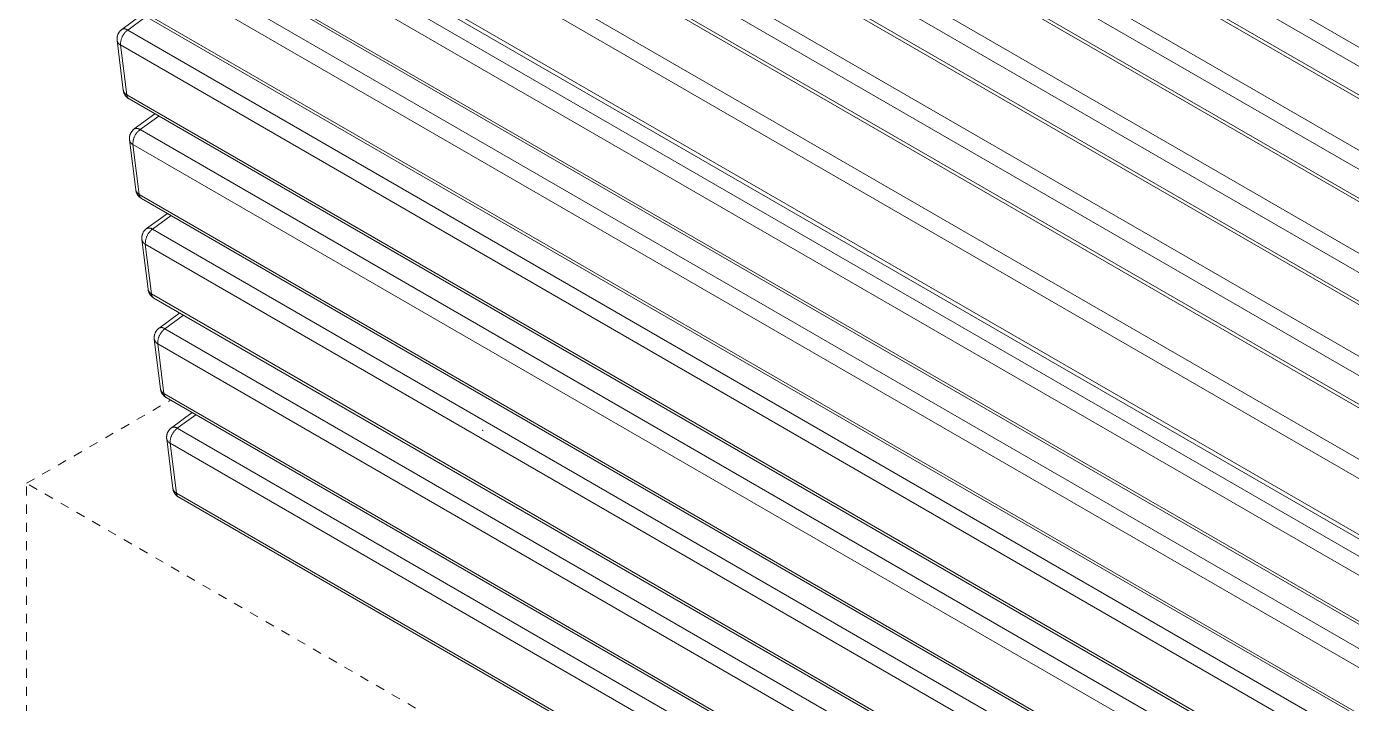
# Model space of a CAD drawing. Header units: inches. Extents: x -16 to 183, y -17 to 123.
# Drawn here: x -5.97 to 8.58, y 8.05 to 15.48 of the extents above; entities that cross this region are included whole.
import ezdxf

# ---------------------------------------------------------------- set-up
doc = ezdxf.new("R2010")
doc.units = ezdxf.units.IN
doc.header["$PDSIZE"] = -1
doc.linetypes.add('HIDDEN', pattern=[1.905, 1.27, -0.635])
doc.layers.add('ZANO_R', color=7, linetype='Continuous', lineweight=0)
doc.layers.add('ZANO_R_przerywana', color=250, linetype='HIDDEN', lineweight=0)

msp = doc.modelspace()

# ---------------------------------------------------------------- linework, layer by layer
at = {"layer": 'ZANO_R'}
for p, q in [((-1.10478, 20.89117), (31.62554, 1.99432)), ((31.53033, 1.83833), (-1.19998, 20.73519)), ((31.11401, 1.72395), (-1.6163, 20.62081)), ((-1.55446, 20.62447), (31.17418, 1.72858)), ((-2.12783, 20.35044), (30.60248, 1.45359)), ((30.09096, 1.18322), (-2.63935, 20.08008)), ((-2.57751, 20.08374), (30.15113, 1.18785)), ((30.50728, 1.2976), (-2.22303, 20.19446)), ((-3.15088, 19.80971), (29.57943, 0.91286)), ((29.48423, 0.75687), (-3.24609, 19.65373)), ((29.06791, 0.64249), (-3.66241, 19.53935)), ((-3.60056, 19.543), (29.12808, 0.64712)), ((-4.17393, 19.26898), (28.55638, 0.37213)), ((28.46118, 0.21614), (-4.26914, 19.113)), ((28.04485, 0.10176), (-4.68546, 18.99862)), ((-4.62361, 19.00227), (28.10503, 0.10638)), ((-5.19698, 18.72825), (27.53333, -0.1686)), ((27.43812, -0.32459), (-5.29219, 18.57227)), ((-5.31381, 17.96913), (27.4165, -0.92773)), ((27.44214, -0.99081), (-5.2865, 17.90508)), ((27.52221, -1.4341), (-5.2081, 17.46275)), ((-5.14002, 16.91612), (27.5903, -1.98073)), ((-3.95738, 16.94991), (11.06272, 8.27805)), ((27.61626, -2.02635), (-5.11378, 16.87035)), ((-4.99348, 16.53346), (27.73684, -2.36339)), ((27.65838, -2.52736), (-5.07193, 16.3695)), ((-5.00385, 15.82287), (27.72646, -3.07399)), ((27.75243, -3.1196), (-4.97762, 15.7771)), ((-4.9212, 15.44716), (-4.69414, 15.61343)), ((-4.65311, 15.58974), (-4.85731, 15.44021)), ((-4.94788, 15.42111), (-4.9451, 15.42461)), ((-4.9451, 15.42461), (-4.94221, 15.42802)), ((-4.94221, 15.42802), (-4.9392, 15.43132)), ((-4.9392, 15.43132), (-4.93607, 15.43452)), ((-4.93607, 15.43452), (-4.93284, 15.43761)), ((-4.93284, 15.43761), (-4.9295, 15.44058)), ((-4.9295, 15.44058), (-4.92607, 15.44344)), ((-4.92607, 15.44344), (-4.92253, 15.44618)), ((-4.92071, 15.4471), (-4.92252, 15.44616)), ((-4.91886, 15.44797), (-4.92071, 15.4471)), ((-4.91699, 15.44877), (-4.91886, 15.44797)), ((-4.91509, 15.44951), (-4.91699, 15.44877)), ((-4.91316, 15.45019), (-4.91509, 15.44951)), ((-4.91122, 15.4508), (-4.91316, 15.45019)), ((-4.90925, 15.45134), (-4.91122, 15.4508)), ((-4.90727, 15.45181), (-4.90925, 15.45134)), ((-4.90527, 15.45222), (-4.90727, 15.45181)), ((-4.90326, 15.45256), (-4.90527, 15.45222)), ((-4.90124, 15.45282), (-4.90326, 15.45256)), ((-4.89921, 15.45302), (-4.90124, 15.45282)), ((-4.89717, 15.45315), (-4.89921, 15.45302)), ((-4.89513, 15.45321), (-4.89717, 15.45315)), ((-4.89309, 15.4532), (-4.89513, 15.45321)), ((-4.89105, 15.45312), (-4.89309, 15.4532)), ((-4.88902, 15.45297), (-4.89105, 15.45312)), ((-4.88699, 15.45275), (-4.88902, 15.45297)), ((-4.88497, 15.45246), (-4.88699, 15.45275)), ((-4.88297, 15.4521), (-4.88497, 15.45246)), ((-4.88097, 15.45167), (-4.88297, 15.4521)), ((-4.87899, 15.45118), (-4.88097, 15.45167)), ((-4.87703, 15.45061), (-4.87899, 15.45118)), ((-4.87277, 15.42718), (-4.87762, 15.4225)), ((-4.87509, 15.44998), (-4.87703, 15.45061)), ((-4.87318, 15.44929), (-4.87509, 15.44998)), ((-4.87129, 15.44853), (-4.87318, 15.44929)), ((-4.86777, 15.4317), (-4.87277, 15.42718)), ((-4.86942, 15.4477), (-4.87129, 15.44853)), ((-4.86759, 15.44681), (-4.86942, 15.4477)), ((-4.86261, 15.43604), (-4.86777, 15.4317)), ((-4.86578, 15.44586), (-4.86759, 15.44681)), ((-4.86401, 15.44485), (-4.86578, 15.44586)), ((-4.86228, 15.44377), (-4.86401, 15.44485)), ((-4.85731, 15.44021), (-4.86261, 15.43604)), ((-4.86058, 15.44264), (-4.86228, 15.44377)), ((-4.85892, 15.44145), (-4.86058, 15.44264)), ((-4.85731, 15.44021), (-4.85892, 15.44145)), ((-4.85731, 15.44021), (27.873, -3.45665)), ((-4.97444, 15.34204), (-4.97439, 15.34651)), ((-4.97435, 15.33757), (-4.97444, 15.34204)), ((-4.97439, 15.34651), (-4.97417, 15.35097)), ((-4.9741, 15.3331), (-4.97435, 15.33757)), ((-4.97417, 15.35097), (-4.97381, 15.35543)), ((-4.97369, 15.32865), (-4.9741, 15.3331)), ((-4.97381, 15.35543), (-4.97329, 15.35987)), ((-4.97367, 15.32865), (-4.97329, 15.32628)), ((-4.90537, 14.77999), (-4.97344, 15.3265)), ((-4.97329, 15.35987), (-4.97261, 15.36428)), ((-4.97329, 15.32628), (-4.97283, 15.32392)), ((-4.97283, 15.32392), (-4.97228, 15.32158)), ((-4.97261, 15.36428), (-4.97179, 15.36868)), ((-4.97228, 15.32158), (-4.97166, 15.31926)), ((-4.97179, 15.36868), (-4.97081, 15.37304)), ((-4.97166, 15.31926), (-4.97096, 15.31696)), ((-4.97096, 15.31696), (-4.97017, 15.31469)), ((-4.97081, 15.37304), (-4.96968, 15.37737)), ((-4.97017, 15.31469), (-4.96931, 15.31245)), ((-4.96968, 15.37737), (-4.96841, 15.38165)), ((-4.96931, 15.31245), (-4.96838, 15.31024)), ((-4.96841, 15.38165), (-4.96698, 15.38589)), ((-4.96838, 15.31024), (-4.96736, 15.30806)), ((-4.96736, 15.30806), (-4.96627, 15.30591)), ((-4.96698, 15.38589), (-4.96541, 15.39007)), ((-4.96627, 15.30591), (-4.96511, 15.30381)), ((-4.96541, 15.39007), (-4.9637, 15.3942)), ((-4.96511, 15.30381), (-4.96388, 15.30175)), ((-4.96388, 15.30175), (-4.96257, 15.29973)), ((-4.9637, 15.3942), (-4.96185, 15.39827)), ((-4.96257, 15.29973), (-4.9612, 15.29776)), ((-4.96185, 15.39827), (-4.95985, 15.40227)), ((-4.9612, 15.29776), (-4.95975, 15.29584)), ((-4.95985, 15.40227), (-4.95772, 15.4062)), ((-4.95975, 15.29584), (-4.95825, 15.29397)), ((-4.95825, 15.29397), (-4.95668, 15.29215)), ((-4.95772, 15.4062), (-4.95545, 15.41005)), ((-4.95668, 15.29215), (-4.95504, 15.29039)), ((-4.95545, 15.41005), (-4.95306, 15.41382)), ((-4.95504, 15.29039), (-4.95335, 15.28868)), ((-4.95335, 15.28868), (-4.9516, 15.28704)), ((-4.95306, 15.41382), (-4.95053, 15.41751)), ((-4.9516, 15.28704), (-4.94979, 15.28545)), ((-4.95053, 15.41751), (-4.94788, 15.42111)), ((-4.94979, 15.28545), (-4.94793, 15.28393)), ((-4.94793, 15.28393), (-4.94602, 15.28248)), ((-4.94602, 15.28248), (-4.94406, 15.28109)), ((-4.94406, 15.28109), (-4.94205, 15.27977)), ((-4.94205, 15.27977), (-4.93999, 15.27852)), ((-4.93999, 15.27852), (-4.9379, 15.27734)), ((-4.9379, 15.27734), (-4.93576, 15.27624)), ((-4.9357, 15.28972), (-4.93585, 15.28298)), ((-4.93585, 15.28298), (-4.93576, 15.27624)), ((-4.93532, 15.29646), (-4.9357, 15.28972)), ((-4.93472, 15.30317), (-4.93532, 15.29646)), ((-4.93389, 15.30986), (-4.93472, 15.30317)), ((-4.93283, 15.31652), (-4.93389, 15.30986)), ((-4.93155, 15.32314), (-4.93283, 15.31652)), ((-4.93004, 15.32971), (-4.93155, 15.32314)), ((-4.92831, 15.33623), (-4.93004, 15.32971)), ((-4.92636, 15.34268), (-4.92831, 15.33623)), ((-4.92419, 15.34907), (-4.92636, 15.34268)), ((-4.9218, 15.35538), (-4.92419, 15.34907)), ((-4.91921, 15.3616), (-4.9218, 15.35538)), ((-4.9164, 15.36773), (-4.91921, 15.3616)), ((-4.91339, 15.37376), (-4.9164, 15.36773)), ((-4.91017, 15.37969), (-4.91339, 15.37376)), ((-4.90676, 15.3855), (-4.91017, 15.37969)), ((-4.90315, 15.3912), (-4.90676, 15.3855)), ((-4.89934, 15.39676), (-4.90315, 15.3912)), ((-4.89535, 15.4022), (-4.89934, 15.39676)), ((-4.89118, 15.4075), (-4.89535, 15.4022)), ((-4.88683, 15.41265), (-4.89118, 15.4075)), ((-4.88231, 15.41765), (-4.88683, 15.41265)), ((-4.87762, 15.4225), (-4.88231, 15.41765)), ((-4.93576, 15.27624), (-4.86768, 14.72961)), ((27.79455, -3.62061), (-4.93576, 15.27624)), ((-4.90537, 14.77999), (-4.9049, 14.77762)), ((-4.90474, 14.77556), (-4.90535, 14.77987)), ((-4.9049, 14.77762), (-4.90435, 14.77526)), ((-4.90398, 14.77127), (-4.90474, 14.77556)), ((-4.90435, 14.77526), (-4.90372, 14.77293)), ((-4.90307, 14.767), (-4.90398, 14.77127)), ((-4.90372, 14.77293), (-4.90301, 14.77062)), ((-4.90203, 14.76277), (-4.90307, 14.767)), ((-4.90301, 14.77062), (-4.90222, 14.76834)), ((-4.90222, 14.76834), (-4.90136, 14.76608)), ((-4.90084, 14.75858), (-4.90203, 14.76277)), ((-4.90136, 14.76608), (-4.90041, 14.76386)), ((-4.89951, 14.75443), (-4.90084, 14.75858)), ((-4.90041, 14.76386), (-4.89939, 14.76167)), ((-4.89804, 14.75033), (-4.89951, 14.75443)), ((-4.89939, 14.76167), (-4.8983, 14.75952)), ((-4.8983, 14.75952), (-4.89713, 14.7574)), ((-4.89643, 14.74628), (-4.89804, 14.75033)), ((-4.89713, 14.7574), (-4.89589, 14.75533)), ((-4.89469, 14.74229), (-4.89643, 14.74628)), ((-4.89589, 14.75533), (-4.89458, 14.7533)), ((-4.89282, 14.73836), (-4.89469, 14.74229)), ((-4.89458, 14.7533), (-4.8932, 14.75131)), ((-4.8932, 14.75131), (-4.89175, 14.74938)), ((-4.89081, 14.73449), (-4.89282, 14.73836)), ((-4.89175, 14.74938), (-4.89024, 14.7475)), ((-4.88867, 14.73069), (-4.89081, 14.73449)), ((-4.89024, 14.7475), (-4.88866, 14.74567)), ((-4.88641, 14.72697), (-4.88867, 14.73069)), ((-4.88866, 14.74567), (-4.88702, 14.74389)), ((-4.88702, 14.74389), (-4.88532, 14.74217)), ((-4.88402, 14.72332), (-4.88641, 14.72697)), ((-4.88532, 14.74217), (-4.88357, 14.74052)), ((-4.88152, 14.71976), (-4.88402, 14.72332)), ((-4.88357, 14.74052), (-4.88175, 14.73892)), ((-4.88175, 14.73892), (-4.87989, 14.73739)), ((-4.87889, 14.71629), (-4.88152, 14.71976)), ((-4.87989, 14.73739), (-4.87797, 14.73592)), ((-4.87615, 14.7129), (-4.87889, 14.71629)), ((-4.87797, 14.73592), (-4.876, 14.73452)), ((-4.87329, 14.70961), (-4.87615, 14.7129)), ((-4.876, 14.73452), (-4.87398, 14.73318)), ((-4.87398, 14.73318), (-4.87192, 14.73192)), ((-4.87033, 14.70642), (-4.87329, 14.70961)), ((-4.87192, 14.73192), (-4.86982, 14.73073)), ((-4.86726, 14.70332), (-4.87033, 14.70642)), ((-4.86982, 14.73073), (-4.86768, 14.72961)), ((-4.86768, 14.72961), (-4.86754, 14.72759)), ((-4.86768, 14.72961), (27.86263, -4.16724)), ((-4.86754, 14.72759), (-4.86733, 14.72558)), ((-4.86733, 14.72558), (-4.86705, 14.72357)), ((-4.86408, 14.70034), (-4.86726, 14.70332)), ((-4.86705, 14.72357), (-4.8667, 14.72157)), ((-4.8667, 14.72157), (-4.86628, 14.71959)), ((-4.86628, 14.71959), (-4.86579, 14.71762)), ((-4.86579, 14.71762), (-4.86523, 14.71567)), ((-4.86523, 14.71567), (-4.86461, 14.71374)), ((-4.86461, 14.71374), (-4.86392, 14.71184)), ((-4.86081, 14.69746), (-4.86408, 14.70034)), ((-4.86392, 14.71184), (-4.86317, 14.70996)), ((-4.86317, 14.70996), (-4.86235, 14.7081)), ((-4.86235, 14.7081), (-4.86146, 14.70628)), ((-4.86146, 14.70628), (-4.86052, 14.70448)), ((-4.85745, 14.6947), (-4.86081, 14.69746)), ((-4.86052, 14.70448), (-4.85951, 14.70273)), ((-4.85951, 14.70273), (-4.85844, 14.701)), ((-4.85844, 14.701), (-4.85731, 14.69932)), ((-4.85731, 14.69932), (-4.85613, 14.69767)), ((-4.85613, 14.69767), (-4.85489, 14.69607)), ((-4.85489, 14.69607), (-4.85359, 14.69451)), ((-4.85399, 14.69204), (-4.85745, 14.6947)), ((-4.85044, 14.68951), (-4.85399, 14.69204)), ((-4.85359, 14.69451), (-4.85224, 14.693)), ((-4.85224, 14.693), (-4.85084, 14.69154)), ((-4.85084, 14.69154), (-4.84939, 14.69012)), ((-4.84681, 14.6871), (-4.85044, 14.68951)), ((-4.84939, 14.69012), (-4.84789, 14.68876)), ((-4.84789, 14.68876), (-4.84634, 14.68744)), ((-4.84311, 14.68481), (-4.84681, 14.6871)), ((-4.84634, 14.68744), (-4.84475, 14.68619)), ((-4.84475, 14.68619), (-4.84312, 14.68499)), ((-4.84312, 14.68499), (-4.84145, 14.68384)), ((27.8886, -4.21286), (-4.84145, 14.68384)), ((-4.78503, 14.35391), (-4.55797, 14.52018)), ((-4.51694, 14.49649), (-4.72114, 14.34695)), ((-4.838, 14.25772), (-4.83764, 14.26217)), ((-4.83764, 14.26217), (-4.83712, 14.26661)), ((-4.83712, 14.26661), (-4.83644, 14.27103)), ((-4.83644, 14.27103), (-4.83562, 14.27542)), ((-4.83562, 14.27542), (-4.83464, 14.27978)), ((-4.83464, 14.27978), (-4.83351, 14.28411)), ((-4.83351, 14.28411), (-4.83224, 14.28839)), ((-4.83224, 14.28839), (-4.83081, 14.29263)), ((-4.83081, 14.29263), (-4.82924, 14.29682)), ((-4.82924, 14.29682), (-4.82753, 14.30095)), ((-4.82753, 14.30095), (-4.82568, 14.30501)), ((-4.82568, 14.30501), (-4.82368, 14.30901)), ((-4.82368, 14.30901), (-4.82155, 14.31294)), ((-4.82155, 14.31294), (-4.81929, 14.3168)), ((-4.81929, 14.3168), (-4.81689, 14.32057)), ((-4.81689, 14.32057), (-4.81436, 14.32426)), ((-4.81436, 14.32426), (-4.81171, 14.32785)), ((-4.81171, 14.32785), (-4.80893, 14.33136)), ((-4.80893, 14.33136), (-4.80604, 14.33476)), ((-4.80604, 14.33476), (-4.80303, 14.33807)), ((-4.80303, 14.33807), (-4.7999, 14.34127)), ((-4.7999, 14.34127), (-4.79667, 14.34435)), ((-4.79667, 14.34435), (-4.79333, 14.34733)), ((-4.79333, 14.34733), (-4.7899, 14.35019)), ((-4.7899, 14.35019), (-4.78636, 14.35292)), ((-4.78564, 14.26212), (-4.78802, 14.25581)), ((-4.78454, 14.35384), (-4.78635, 14.35291)), ((-4.78304, 14.26834), (-4.78564, 14.26212)), ((-4.78269, 14.35471), (-4.78454, 14.35384)), ((-4.78023, 14.27448), (-4.78304, 14.26834)), ((-4.78082, 14.35552), (-4.78269, 14.35471)), ((-4.77892, 14.35626), (-4.78082, 14.35552)), ((-4.77722, 14.28051), (-4.78023, 14.27448)), ((-4.77699, 14.35693), (-4.77892, 14.35626)), ((-4.774, 14.28643), (-4.77722, 14.28051)), ((-4.77505, 14.35754), (-4.77699, 14.35693)), ((-4.77308, 14.35808), (-4.77505, 14.35754)), ((-4.77059, 14.29225), (-4.774, 14.28643)), ((-4.7711, 14.35856), (-4.77308, 14.35808)), ((-4.7691, 14.35896), (-4.7711, 14.35856)), ((-4.76698, 14.29794), (-4.77059, 14.29225)), ((-4.76709, 14.3593), (-4.7691, 14.35896)), ((-4.76507, 14.35957), (-4.76709, 14.3593)), ((-4.76317, 14.30351), (-4.76698, 14.29794)), ((-4.76304, 14.35977), (-4.76507, 14.35957)), ((-4.75919, 14.30895), (-4.76317, 14.30351)), ((-4.761, 14.3599), (-4.76304, 14.35977)), ((-4.75896, 14.35995), (-4.761, 14.3599)), ((-4.75501, 14.31424), (-4.75919, 14.30895)), ((-4.75692, 14.35994), (-4.75896, 14.35995)), ((-4.75489, 14.35986), (-4.75692, 14.35994)), ((-4.75066, 14.3194), (-4.75501, 14.31424)), ((-4.75285, 14.35971), (-4.75489, 14.35986)), ((-4.75082, 14.35949), (-4.75285, 14.35971)), ((-4.74881, 14.3592), (-4.75082, 14.35949)), ((-4.74614, 14.3244), (-4.75066, 14.3194)), ((-4.7468, 14.35884), (-4.74881, 14.3592)), ((-4.7448, 14.35842), (-4.7468, 14.35884)), ((-4.74145, 14.32924), (-4.74614, 14.3244)), ((-4.74283, 14.35792), (-4.7448, 14.35842)), ((-4.74087, 14.35736), (-4.74283, 14.35792)), ((-4.7366, 14.33393), (-4.74145, 14.32924)), ((-4.73893, 14.35673), (-4.74087, 14.35736)), ((-4.73701, 14.35603), (-4.73893, 14.35673)), ((-4.73512, 14.35527), (-4.73701, 14.35603)), ((-4.7316, 14.33844), (-4.7366, 14.33393)), ((-4.73325, 14.35445), (-4.73512, 14.35527)), ((-4.73142, 14.35356), (-4.73325, 14.35445)), ((-4.72644, 14.34279), (-4.7316, 14.33844)), ((-4.72961, 14.3526), (-4.73142, 14.35356)), ((-4.72784, 14.35159), (-4.72961, 14.3526)), ((-4.72611, 14.35052), (-4.72784, 14.35159)), ((-4.72114, 14.34695), (-4.72644, 14.34279)), ((-4.72441, 14.34939), (-4.72611, 14.35052)), ((-4.72275, 14.3482), (-4.72441, 14.34939)), ((-4.72114, 14.34695), (-4.72275, 14.3482)), ((-4.72114, 14.34695), (28.00917, -4.5499)), ((-4.83828, 14.24878), (-4.83822, 14.25325)), ((-4.83818, 14.24431), (-4.83828, 14.24878)), ((-4.83822, 14.25325), (-4.838, 14.25772)), ((-4.83793, 14.23985), (-4.83818, 14.24431)), ((-4.83752, 14.2354), (-4.83793, 14.23985)), ((-4.8375, 14.2354), (-4.83712, 14.23303)), ((-4.7692, 13.68673), (-4.83727, 14.23324)), ((-4.83712, 14.23303), (-4.83666, 14.23067)), ((-4.83666, 14.23067), (-4.83612, 14.22833)), ((-4.83612, 14.22833), (-4.83549, 14.22601)), ((-4.83549, 14.22601), (-4.83479, 14.22371)), ((-4.83479, 14.22371), (-4.83401, 14.22144)), ((-4.83401, 14.22144), (-4.83315, 14.21919)), ((-4.83315, 14.21919), (-4.83221, 14.21698)), ((-4.83221, 14.21698), (-4.83119, 14.2148)), ((-4.83119, 14.2148), (-4.8301, 14.21266)), ((-4.8301, 14.21266), (-4.82894, 14.21056)), ((-4.82894, 14.21056), (-4.82771, 14.2085)), ((-4.82771, 14.2085), (-4.8264, 14.20648)), ((-4.8264, 14.20648), (-4.82503, 14.20451)), ((-4.82503, 14.20451), (-4.82359, 14.20258)), ((-4.82359, 14.20258), (-4.82208, 14.20071)), ((-4.82208, 14.20071), (-4.82051, 14.19889)), ((-4.82051, 14.19889), (-4.81887, 14.19713)), ((-4.81887, 14.19713), (-4.81718, 14.19543)), ((-4.81718, 14.19543), (-4.81543, 14.19378)), ((-4.81543, 14.19378), (-4.81362, 14.1922)), ((-4.81362, 14.1922), (-4.81176, 14.19068)), ((-4.81176, 14.19068), (-4.80985, 14.18922)), ((-4.80985, 14.18922), (-4.80789, 14.18783)), ((-4.80789, 14.18783), (-4.80588, 14.18652)), ((-4.80588, 14.18652), (-4.80382, 14.18527)), ((-4.80382, 14.18527), (-4.80173, 14.18409)), ((-4.80173, 14.18409), (-4.79959, 14.18299)), ((-4.79953, 14.19647), (-4.79968, 14.18973)), ((-4.79968, 14.18973), (-4.79959, 14.18299)), ((-4.79959, 14.18299), (-4.73151, 13.63636)), ((27.93072, -4.71387), (-4.79959, 14.18299)), ((-4.79915, 14.2032), (-4.79953, 14.19647)), ((-4.79855, 14.20992), (-4.79915, 14.2032)), ((-4.79772, 14.21661), (-4.79855, 14.20992)), ((-4.79666, 14.22327), (-4.79772, 14.21661)), ((-4.79538, 14.22989), (-4.79666, 14.22327)), ((-4.79387, 14.23646), (-4.79538, 14.22989)), ((-4.79214, 14.24298), (-4.79387, 14.23646)), ((-4.79019, 14.24943), (-4.79214, 14.24298)), ((-4.78802, 14.25581), (-4.79019, 14.24943)), ((-4.7692, 13.68673), (-4.76873, 13.68436)), ((-4.76857, 13.6823), (-4.76919, 13.68661)), ((-4.76873, 13.68436), (-4.76818, 13.68201)), ((-4.76781, 13.67801), (-4.76857, 13.6823)), ((-4.76818, 13.68201), (-4.76755, 13.67968)), ((-4.76691, 13.67375), (-4.76781, 13.67801)), ((-4.76755, 13.67968), (-4.76684, 13.67737)), ((-4.76684, 13.67737), (-4.76606, 13.67508)), ((-4.76586, 13.66952), (-4.76691, 13.67375)), ((-4.76606, 13.67508), (-4.76519, 13.67283)), ((-4.76467, 13.66533), (-4.76586, 13.66952)), ((-4.76519, 13.67283), (-4.76425, 13.6706)), ((-4.76334, 13.66118), (-4.76467, 13.66533)), ((-4.76425, 13.6706), (-4.76323, 13.66841)), ((-4.76187, 13.65708), (-4.76334, 13.66118)), ((-4.76323, 13.66841), (-4.76213, 13.66626)), ((-4.76213, 13.66626), (-4.76096, 13.66415)), ((-4.76026, 13.65303), (-4.76187, 13.65708)), ((-4.76096, 13.66415), (-4.75972, 13.66207)), ((-4.75852, 13.64903), (-4.76026, 13.65303)), ((-4.75972, 13.66207), (-4.75841, 13.66004)), ((-4.75665, 13.6451), (-4.75852, 13.64903)), ((-4.75841, 13.66004), (-4.75703, 13.65806)), ((-4.75703, 13.65806), (-4.75558, 13.65613)), ((-4.75464, 13.64123), (-4.75665, 13.6451)), ((-4.75558, 13.65613), (-4.75407, 13.65424)), ((-4.7525, 13.63744), (-4.75464, 13.64123)), ((-4.75407, 13.65424), (-4.75249, 13.65241)), ((-4.75024, 13.63371), (-4.7525, 13.63744)), ((-4.75249, 13.65241), (-4.75085, 13.65064)), ((-4.75085, 13.65064), (-4.74916, 13.64892)), ((-4.74785, 13.63007), (-4.75024, 13.63371)), ((-4.74916, 13.64892), (-4.7474, 13.64726)), ((-4.74535, 13.62651), (-4.74785, 13.63007)), ((-4.7474, 13.64726), (-4.74558, 13.64566)), ((-4.74558, 13.64566), (-4.74372, 13.64413)), ((-4.74272, 13.62303), (-4.74535, 13.62651)), ((-4.74372, 13.64413), (-4.7418, 13.64266)), ((-4.73998, 13.61965), (-4.74272, 13.62303)), ((-4.7418, 13.64266), (-4.73983, 13.64126)), ((-4.73712, 13.61635), (-4.73998, 13.61965)), ((-4.73983, 13.64126), (-4.73781, 13.63993)), ((-4.73781, 13.63993), (-4.73575, 13.63867)), ((-4.73416, 13.61316), (-4.73712, 13.61635)), ((-4.73575, 13.63867), (-4.73365, 13.63748)), ((-4.73109, 13.61007), (-4.73416, 13.61316)), ((-4.73365, 13.63748), (-4.73151, 13.63636)), ((-4.73151, 13.63636), (-4.73137, 13.63434)), ((-4.73151, 13.63636), (27.9988, -5.2605)), ((-4.73137, 13.63434), (-4.73116, 13.63232)), ((-4.73116, 13.63232), (-4.73088, 13.63031)), ((-4.72792, 13.60708), (-4.73109, 13.61007)), ((-4.73088, 13.63031), (-4.73053, 13.62832)), ((-4.73053, 13.62832), (-4.73011, 13.62633)), ((-4.73011, 13.62633), (-4.72962, 13.62437)), ((-4.72962, 13.62437), (-4.72906, 13.62242)), ((-4.72906, 13.62242), (-4.72844, 13.62049)), ((-4.72844, 13.62049), (-4.72775, 13.61858)), ((-4.72464, 13.60421), (-4.72792, 13.60708)), ((-4.72775, 13.61858), (-4.727, 13.6167)), ((-4.727, 13.6167), (-4.72618, 13.61485)), ((-4.72618, 13.61485), (-4.72529, 13.61302)), ((-4.72529, 13.61302), (-4.72435, 13.61123)), ((-4.72128, 13.60144), (-4.72464, 13.60421)), ((-4.72435, 13.61123), (-4.72334, 13.60947)), ((-4.72334, 13.60947), (-4.72227, 13.60775)), ((-4.72227, 13.60775), (-4.72114, 13.60606)), ((-4.71782, 13.59879), (-4.72128, 13.60144)), ((-4.72114, 13.60606), (-4.71996, 13.60442)), ((-4.71996, 13.60442), (-4.71872, 13.60282)), ((-4.71872, 13.60282), (-4.71742, 13.60126)), ((-4.71427, 13.59626), (-4.71782, 13.59879)), ((-4.71742, 13.60126), (-4.71607, 13.59975)), ((-4.71607, 13.59975), (-4.71467, 13.59828)), ((-4.71467, 13.59828), (-4.71322, 13.59687)), ((-4.71065, 13.59385), (-4.71427, 13.59626)), ((-4.71322, 13.59687), (-4.71172, 13.5955)), ((-4.71172, 13.5955), (-4.71017, 13.59419)), ((-4.70694, 13.59156), (-4.71065, 13.59385)), ((-4.71017, 13.59419), (-4.70858, 13.59293)), ((-4.70858, 13.59293), (-4.70695, 13.59173)), ((-4.70695, 13.59173), (-4.70528, 13.59059)), ((28.02477, -5.30611), (-4.70528, 13.59059)), ((-4.64886, 13.26065), (-4.4218, 13.42692)), ((-4.38077, 13.40323), (-4.58497, 13.2537)), ((-4.67276, 13.2381), (-4.66987, 13.24151)), ((-4.66987, 13.24151), (-4.66686, 13.24481)), ((-4.66686, 13.24481), (-4.66373, 13.24801)), ((-4.66373, 13.24801), (-4.6605, 13.2511)), ((-4.6605, 13.2511), (-4.65717, 13.25407)), ((-4.65717, 13.25407), (-4.65373, 13.25693)), ((-4.65373, 13.25693), (-4.65019, 13.25967)), ((-4.64837, 13.26059), (-4.65018, 13.25965)), ((-4.64652, 13.26146), (-4.64837, 13.26059)), ((-4.64465, 13.26226), (-4.64652, 13.26146)), ((-4.64275, 13.263), (-4.64465, 13.26226)), ((-4.64083, 13.26368), (-4.64275, 13.263)), ((-4.63888, 13.26429), (-4.64083, 13.26368)), ((-4.63691, 13.26483), (-4.63888, 13.26429)), ((-4.63493, 13.2653), (-4.63691, 13.26483)), ((-4.63293, 13.26571), (-4.63493, 13.2653)), ((-4.63092, 13.26605), (-4.63293, 13.26571)), ((-4.6289, 13.26631), (-4.63092, 13.26605)), ((-4.62687, 13.26651), (-4.6289, 13.26631)), ((-4.62483, 13.26664), (-4.62687, 13.26651)), ((-4.62279, 13.2667), (-4.62483, 13.26664)), ((-4.62076, 13.26669), (-4.62279, 13.2667)), ((-4.61872, 13.26661), (-4.62076, 13.26669)), ((-4.61668, 13.26646), (-4.61872, 13.26661)), ((-4.61466, 13.26624), (-4.61668, 13.26646)), ((-4.61264, 13.26595), (-4.61466, 13.26624)), ((-4.61063, 13.26559), (-4.61264, 13.26595)), ((-4.60864, 13.26516), (-4.61063, 13.26559)), ((-4.60666, 13.26467), (-4.60864, 13.26516)), ((-4.6047, 13.2641), (-4.60666, 13.26467)), ((-4.60044, 13.24067), (-4.60529, 13.23599)), ((-4.60276, 13.26347), (-4.6047, 13.2641)), ((-4.60084, 13.26278), (-4.60276, 13.26347)), ((-4.59895, 13.26202), (-4.60084, 13.26278)), ((-4.59543, 13.24519), (-4.60044, 13.24067)), ((-4.59708, 13.26119), (-4.59895, 13.26202)), ((-4.59525, 13.2603), (-4.59708, 13.26119)), ((-4.59027, 13.24953), (-4.59543, 13.24519)), ((-4.59344, 13.25935), (-4.59525, 13.2603)), ((-4.59167, 13.25834), (-4.59344, 13.25935)), ((-4.58994, 13.25726), (-4.59167, 13.25834)), ((-4.58497, 13.2537), (-4.59027, 13.24953)), ((-4.58824, 13.25613), (-4.58994, 13.25726)), ((-4.58659, 13.25494), (-4.58824, 13.25613)), ((-4.58497, 13.2537), (-4.58659, 13.25494)), ((-4.58497, 13.2537), (28.14534, -5.64316)), ((-4.70211, 13.15553), (-4.70205, 13.16)), ((-4.70201, 13.15106), (-4.70211, 13.15553)), ((-4.70205, 13.16), (-4.70184, 13.16446)), ((-4.70176, 13.14659), (-4.70201, 13.15106)), ((-4.70184, 13.16446), (-4.70147, 13.16892)), ((-4.70135, 13.14214), (-4.70176, 13.14659)), ((-4.70147, 13.16892), (-4.70095, 13.17336)), ((-4.70133, 13.14214), (-4.70095, 13.13977)), ((-4.63303, 12.59348), (-4.7011, 13.13999)), ((-4.70095, 13.17336), (-4.70028, 13.17777)), ((-4.70095, 13.13977), (-4.70049, 13.13741)), ((-4.70049, 13.13741), (-4.69995, 13.13507)), ((-4.70028, 13.17777), (-4.69945, 13.18217)), ((-4.69995, 13.13507), (-4.69932, 13.13275)), ((-4.69945, 13.18217), (-4.69847, 13.18653)), ((-4.69932, 13.13275), (-4.69862, 13.13045)), ((-4.69862, 13.13045), (-4.69784, 13.12818)), ((-4.69847, 13.18653), (-4.69734, 13.19086)), ((-4.69784, 13.12818), (-4.69698, 13.12594)), ((-4.69734, 13.19086), (-4.69607, 13.19514)), ((-4.69698, 13.12594), (-4.69604, 13.12373)), ((-4.69607, 13.19514), (-4.69464, 13.19938)), ((-4.69604, 13.12373), (-4.69502, 13.12155)), ((-4.69502, 13.12155), (-4.69394, 13.11941)), ((-4.69464, 13.19938), (-4.69308, 13.20356)), ((-4.69394, 13.11941), (-4.69277, 13.1173)), ((-4.69308, 13.20356), (-4.69136, 13.20769)), ((-4.69277, 13.1173), (-4.69154, 13.11524)), ((-4.69154, 13.11524), (-4.69023, 13.11322)), ((-4.69136, 13.20769), (-4.68951, 13.21176)), ((-4.69023, 13.11322), (-4.68886, 13.11125)), ((-4.68951, 13.21176), (-4.68751, 13.21576)), ((-4.68886, 13.11125), (-4.68742, 13.10933)), ((-4.68751, 13.21576), (-4.68538, 13.21969)), ((-4.68742, 13.10933), (-4.68591, 13.10746)), ((-4.68591, 13.10746), (-4.68434, 13.10564)), ((-4.68538, 13.21969), (-4.68312, 13.22354)), ((-4.68434, 13.10564), (-4.68271, 13.10388)), ((-4.68312, 13.22354), (-4.68072, 13.22731)), ((-4.68271, 13.10388), (-4.68101, 13.10217)), ((-4.68101, 13.10217), (-4.67926, 13.10053)), ((-4.68072, 13.22731), (-4.67819, 13.231)), ((-4.67926, 13.10053), (-4.67745, 13.09894)), ((-4.67819, 13.231), (-4.67554, 13.2346)), ((-4.67745, 13.09894), (-4.67559, 13.09742)), ((-4.67559, 13.09742), (-4.67368, 13.09597)), ((-4.67554, 13.2346), (-4.67276, 13.2381)), ((-4.67368, 13.09597), (-4.67172, 13.09458)), ((-4.66336, 13.10321), (-4.66351, 13.09647)), ((-4.66351, 13.09647), (-4.66343, 13.08973)), ((-4.66299, 13.10995), (-4.66336, 13.10321)), ((-4.66238, 13.11666), (-4.66299, 13.10995)), ((-4.66155, 13.12335), (-4.66238, 13.11666)), ((-4.66049, 13.13001), (-4.66155, 13.12335)), ((-4.65921, 13.13663), (-4.66049, 13.13001)), ((-4.6577, 13.1432), (-4.65921, 13.13663)), ((-4.65597, 13.14972), (-4.6577, 13.1432)), ((-4.65402, 13.15618), (-4.65597, 13.14972)), ((-4.65185, 13.16256), (-4.65402, 13.15618)), ((-4.64947, 13.16887), (-4.65185, 13.16256)), ((-4.64687, 13.17509), (-4.64947, 13.16887)), ((-4.64406, 13.18122), (-4.64687, 13.17509)), ((-4.64105, 13.18725), (-4.64406, 13.18122)), ((-4.63783, 13.19318), (-4.64105, 13.18725)), ((-4.63442, 13.19899), (-4.63783, 13.19318)), ((-4.63081, 13.20469), (-4.63442, 13.19899)), ((-4.62701, 13.21025), (-4.63081, 13.20469)), ((-4.62302, 13.21569), (-4.62701, 13.21025)), ((-4.61884, 13.22099), (-4.62302, 13.21569)), ((-4.6145, 13.22614), (-4.61884, 13.22099)), ((-4.60997, 13.23114), (-4.6145, 13.22614)), ((-4.60529, 13.23599), (-4.60997, 13.23114)), ((-4.67172, 13.09458), (-4.66971, 13.09326)), ((-4.66971, 13.09326), (-4.66766, 13.09201)), ((-4.66766, 13.09201), (-4.66556, 13.09084)), ((-4.66556, 13.09084), (-4.66343, 13.08973)), ((-4.66343, 13.08973), (-4.59534, 12.5431)), ((28.06689, -5.80712), (-4.66343, 13.08973)), ((-4.63303, 12.59348), (-4.63256, 12.59111)), ((-4.6324, 12.58905), (-4.63302, 12.59336)), ((-4.63256, 12.59111), (-4.63202, 12.58876)), ((-4.63164, 12.58476), (-4.6324, 12.58905)), ((-4.63202, 12.58876), (-4.63139, 12.58642)), ((-4.63074, 12.58049), (-4.63164, 12.58476)), ((-4.63139, 12.58642), (-4.63068, 12.58411)), ((-4.62969, 12.57627), (-4.63074, 12.58049)), ((-4.63068, 12.58411), (-4.62989, 12.58183)), ((-4.62989, 12.58183), (-4.62902, 12.57957)), ((-4.6285, 12.57207), (-4.62969, 12.57627)), ((-4.62902, 12.57957), (-4.62808, 12.57735)), ((-4.62717, 12.56792), (-4.6285, 12.57207)), ((-4.62808, 12.57735), (-4.62706, 12.57516)), ((-4.6257, 12.56382), (-4.62717, 12.56792)), ((-4.62706, 12.57516), (-4.62596, 12.57301)), ((-4.62596, 12.57301), (-4.62479, 12.57089)), ((-4.6241, 12.55977), (-4.6257, 12.56382)), ((-4.62479, 12.57089), (-4.62355, 12.56882)), ((-4.62235, 12.55578), (-4.6241, 12.55977)), ((-4.62355, 12.56882), (-4.62224, 12.56679)), ((-4.62048, 12.55185), (-4.62235, 12.55578)), ((-4.62224, 12.56679), (-4.62086, 12.56481)), ((-4.62086, 12.56481), (-4.61942, 12.56287)), ((-4.61847, 12.54798), (-4.62048, 12.55185)), ((-4.61942, 12.56287), (-4.6179, 12.56099)), ((-4.61634, 12.54418), (-4.61847, 12.54798)), ((-4.6179, 12.56099), (-4.61633, 12.55916)), ((-4.61407, 12.54046), (-4.61634, 12.54418)), ((-4.61633, 12.55916), (-4.61469, 12.55738)), ((-4.61469, 12.55738), (-4.61299, 12.55566)), ((-4.61169, 12.53681), (-4.61407, 12.54046)), ((-4.61299, 12.55566), (-4.61123, 12.55401)), ((-4.60918, 12.53325), (-4.61169, 12.53681)), ((-4.61123, 12.55401), (-4.60942, 12.55241)), ((-4.60942, 12.55241), (-4.60755, 12.55088)), ((-4.60655, 12.52978), (-4.60918, 12.53325)), ((-4.60755, 12.55088), (-4.60563, 12.54941)), ((-4.60381, 12.52639), (-4.60655, 12.52978)), ((-4.60563, 12.54941), (-4.60366, 12.54801)), ((-4.60095, 12.5231), (-4.60381, 12.52639)), ((-4.60366, 12.54801), (-4.60165, 12.54668)), ((-4.60165, 12.54668), (-4.59959, 12.54541)), ((-4.59799, 12.51991), (-4.60095, 12.5231)), ((-4.59959, 12.54541), (-4.59748, 12.54422)), ((-4.59492, 12.51682), (-4.59799, 12.51991)), ((-4.59748, 12.54422), (-4.59534, 12.5431)), ((-4.59534, 12.5431), (-4.5952, 12.54108)), ((-4.59534, 12.5431), (28.13497, -6.35375)), ((-4.5952, 12.54108), (-4.59499, 12.53907)), ((-4.59499, 12.53907), (-4.59471, 12.53706)), ((-4.59175, 12.51383), (-4.59492, 12.51682)), ((-4.59471, 12.53706), (-4.59436, 12.53506)), ((-4.59436, 12.53506), (-4.59394, 12.53308)), ((-4.59394, 12.53308), (-4.59345, 12.53111)), ((-4.59345, 12.53111), (-4.5929, 12.52916)), ((-4.5929, 12.52916), (-4.59227, 12.52723)), ((-4.59227, 12.52723), (-4.59158, 12.52533)), ((-4.58848, 12.51095), (-4.59175, 12.51383)), ((-4.59158, 12.52533), (-4.59083, 12.52345)), ((-4.59083, 12.52345), (-4.59001, 12.52159)), ((-4.59001, 12.52159), (-4.58912, 12.51977)), ((-4.58912, 12.51977), (-4.58818, 12.51798)), ((-4.58818, 12.51798), (-4.58717, 12.51622)), ((-4.58717, 12.51622), (-4.5861, 12.51449)), ((-4.5861, 12.51449), (-4.58497, 12.51281)), ((-4.58497, 12.51281), (-4.58379, 12.51116)), ((-4.58511, 12.50819), (-4.58848, 12.51095)), ((-4.58165, 12.50554), (-4.58511, 12.50819)), ((-4.58379, 12.51116), (-4.58255, 12.50956)), ((-4.58255, 12.50956), (-4.58125, 12.508)), ((-4.57811, 12.503), (-4.58165, 12.50554)), ((-4.58125, 12.508), (-4.5799, 12.50649)), ((-4.5799, 12.50649), (-4.5785, 12.50503)), ((-4.5785, 12.50503), (-4.57705, 12.50361)), ((-4.57448, 12.50059), (-4.57811, 12.503)), ((-4.57705, 12.50361), (-4.57555, 12.50225)), ((-4.57555, 12.50225), (-4.57401, 12.50094)), ((-4.57077, 12.4983), (-4.57448, 12.50059)), ((-4.57401, 12.50094), (-4.57242, 12.49968)), ((-4.57242, 12.49968), (-4.57078, 12.49848)), ((-4.57078, 12.49848), (-4.56911, 12.49733)), ((28.16094, -6.39937), (-4.56911, 12.49733)), ((-4.51269, 12.1674), (-4.28563, 12.33367)), ((-4.2446, 12.30998), (-4.4488, 12.16044)), ((-4.5653, 12.07566), (-4.56478, 12.0801)), ((-4.56478, 12.0801), (-4.56411, 12.08452)), ((-4.56411, 12.08452), (-4.56328, 12.08891)), ((-4.56328, 12.08891), (-4.5623, 12.09328)), ((-4.5623, 12.09328), (-4.56118, 12.0976)), ((-4.56118, 12.0976), (-4.5599, 12.10188)), ((-4.5599, 12.10188), (-4.55848, 12.10612)), ((-4.55848, 12.10612), (-4.55691, 12.11031)), ((-4.55691, 12.11031), (-4.55519, 12.11444)), ((-4.55519, 12.11444), (-4.55334, 12.1185)), ((-4.55334, 12.1185), (-4.55134, 12.1225)), ((-4.55134, 12.1225), (-4.54921, 12.12643)), ((-4.54921, 12.12643), (-4.54695, 12.13029)), ((-4.54695, 12.13029), (-4.54455, 12.13406)), ((-4.54455, 12.13406), (-4.54202, 12.13775)), ((-4.54202, 12.13775), (-4.53937, 12.14135)), ((-4.53937, 12.14135), (-4.5366, 12.14485)), ((-4.5366, 12.14485), (-4.5337, 12.14826)), ((-4.5337, 12.14826), (-4.53069, 12.15156)), ((-4.53069, 12.15156), (-4.52757, 12.15476)), ((-4.52757, 12.15476), (-4.52433, 12.15785)), ((-4.52433, 12.15785), (-4.521, 12.16082)), ((-4.521, 12.16082), (-4.51756, 12.16368)), ((-4.51756, 12.16368), (-4.51403, 12.16641)), ((-4.5122, 12.16733), (-4.51401, 12.1664)), ((-4.5107, 12.08183), (-4.5133, 12.07561)), ((-4.51036, 12.1682), (-4.5122, 12.16733)), ((-4.50789, 12.08797), (-4.5107, 12.08183)), ((-4.50848, 12.16901), (-4.51036, 12.1682)), ((-4.50658, 12.16975), (-4.50848, 12.16901)), ((-4.50488, 12.094), (-4.50789, 12.08797)), ((-4.50466, 12.17042), (-4.50658, 12.16975)), ((-4.50167, 12.09992), (-4.50488, 12.094)), ((-4.50271, 12.17103), (-4.50466, 12.17042)), ((-4.50074, 12.17157), (-4.50271, 12.17103)), ((-4.49825, 12.10574), (-4.50167, 12.09992)), ((-4.49876, 12.17205), (-4.50074, 12.17157)), ((-4.49676, 12.17245), (-4.49876, 12.17205)), ((-4.49464, 12.11143), (-4.49825, 12.10574)), ((-4.49475, 12.17279), (-4.49676, 12.17245)), ((-4.49273, 12.17306), (-4.49475, 12.17279)), ((-4.49084, 12.117), (-4.49464, 12.11143)), ((-4.4907, 12.17326), (-4.49273, 12.17306)), ((-4.48685, 12.12244), (-4.49084, 12.117)), ((-4.48866, 12.17339), (-4.4907, 12.17326)), ((-4.48663, 12.17345), (-4.48866, 12.17339)), ((-4.48268, 12.12773), (-4.48685, 12.12244)), ((-4.48459, 12.17343), (-4.48663, 12.17345)), ((-4.48255, 12.17335), (-4.48459, 12.17343)), ((-4.47833, 12.13289), (-4.48268, 12.12773)), ((-4.48051, 12.1732), (-4.48255, 12.17335)), ((-4.47849, 12.17298), (-4.48051, 12.1732)), ((-4.47647, 12.17269), (-4.47849, 12.17298)), ((-4.47381, 12.13789), (-4.47833, 12.13289)), ((-4.47446, 12.17233), (-4.47647, 12.17269)), ((-4.47247, 12.17191), (-4.47446, 12.17233)), ((-4.46912, 12.14273), (-4.47381, 12.13789)), ((-4.47049, 12.17141), (-4.47247, 12.17191)), ((-4.46853, 12.17085), (-4.47049, 12.17141)), ((-4.46427, 12.14742), (-4.46912, 12.14273)), ((-4.46659, 12.17022), (-4.46853, 12.17085)), ((-4.46467, 12.16952), (-4.46659, 12.17022)), ((-4.46278, 12.16876), (-4.46467, 12.16952)), ((-4.45926, 12.15193), (-4.46427, 12.14742)), ((-4.46091, 12.16794), (-4.46278, 12.16876)), ((-4.45908, 12.16705), (-4.46091, 12.16794)), ((-4.4541, 12.15628), (-4.45926, 12.15193)), ((-4.45727, 12.1661), (-4.45908, 12.16705)), ((-4.4555, 12.16508), (-4.45727, 12.1661)), ((-4.45377, 12.16401), (-4.4555, 12.16508)), ((-4.4488, 12.16044), (-4.4541, 12.15628)), ((-4.45207, 12.16288), (-4.45377, 12.16401)), ((-4.45042, 12.16169), (-4.45207, 12.16288)), ((-4.4488, 12.16044), (-4.45042, 12.16169)), ((-4.4488, 12.16044), (28.28151, -6.73641)), ((-4.56594, 12.06227), (-4.56588, 12.06674)), ((-4.56584, 12.0578), (-4.56594, 12.06227)), ((-4.56588, 12.06674), (-4.56567, 12.07121)), ((-4.56559, 12.05334), (-4.56584, 12.0578)), ((-4.56567, 12.07121), (-4.5653, 12.07566)), ((-4.56518, 12.04889), (-4.56559, 12.05334)), ((-4.56516, 12.04889), (-4.56478, 12.04652)), ((-4.49686, 11.50022), (-4.56493, 12.04673)), ((-4.56478, 12.04652), (-4.56432, 12.04416)), ((-4.56432, 12.04416), (-4.56378, 12.04182)), ((-4.56378, 12.04182), (-4.56316, 12.0395)), ((-4.56316, 12.0395), (-4.56245, 12.0372)), ((-4.56245, 12.0372), (-4.56167, 12.03493)), ((-4.56167, 12.03493), (-4.56081, 12.03268)), ((-4.56081, 12.03268), (-4.55987, 12.03047)), ((-4.55987, 12.03047), (-4.55886, 12.02829)), ((-4.55886, 12.02829), (-4.55777, 12.02615)), ((-4.55777, 12.02615), (-4.5566, 12.02405)), ((-4.5566, 12.02405), (-4.55537, 12.02199)), ((-4.55537, 12.02199), (-4.55406, 12.01997)), ((-4.55406, 12.01997), (-4.55269, 12.018)), ((-4.55269, 12.018), (-4.55125, 12.01607)), ((-4.55125, 12.01607), (-4.54974, 12.0142)), ((-4.54974, 12.0142), (-4.54817, 12.01238)), ((-4.54817, 12.01238), (-4.54654, 12.01062)), ((-4.54654, 12.01062), (-4.54484, 12.00892)), ((-4.54484, 12.00892), (-4.54309, 12.00727)), ((-4.54309, 12.00727), (-4.54128, 12.00569)), ((-4.54128, 12.00569), (-4.53942, 12.00417)), ((-4.53942, 12.00417), (-4.53751, 12.00271)), ((-4.53751, 12.00271), (-4.53555, 12.00133)), ((-4.53555, 12.00133), (-4.53354, 12.00001)), ((-4.53354, 12.00001), (-4.53149, 11.99876)), ((-4.53149, 11.99876), (-4.52939, 11.99758)), ((-4.52939, 11.99758), (-4.52726, 11.99648)), ((-4.52719, 12.00996), (-4.52734, 12.00322)), ((-4.52734, 12.00322), (-4.52726, 11.99648)), ((-4.52726, 11.99648), (-4.45917, 11.44985)), ((28.20306, -6.90038), (-4.52726, 11.99648)), ((-4.52682, 12.01669), (-4.52719, 12.00996)), ((-4.52621, 12.02341), (-4.52682, 12.01669)), ((-4.52538, 12.0301), (-4.52621, 12.02341)), ((-4.52432, 12.03676), (-4.52538, 12.0301)), ((-4.52304, 12.04338), (-4.52432, 12.03676)), ((-4.52153, 12.04995), (-4.52304, 12.04338)), ((-4.5198, 12.05647), (-4.52153, 12.04995)), ((-4.51785, 12.06292), (-4.5198, 12.05647)), ((-4.51568, 12.06931), (-4.51785, 12.06292)), ((-4.5133, 12.07561), (-4.51568, 12.06931)), ((-4.49686, 11.50022), (-4.4964, 11.49785)), ((-4.49623, 11.49579), (-4.49685, 11.5001)), ((-4.4964, 11.49785), (-4.49585, 11.4955)), ((-4.49547, 11.4915), (-4.49623, 11.49579)), ((-4.49585, 11.4955), (-4.49522, 11.49317)), ((-4.49457, 11.48724), (-4.49547, 11.4915)), ((-4.49522, 11.49317), (-4.49451, 11.49086)), ((-4.49352, 11.48301), (-4.49457, 11.48724)), ((-4.49451, 11.49086), (-4.49372, 11.48857)), ((-4.49372, 11.48857), (-4.49285, 11.48632)), ((-4.49233, 11.47882), (-4.49352, 11.48301)), ((-4.49285, 11.48632), (-4.49191, 11.4841)), ((-4.491, 11.47467), (-4.49233, 11.47882)), ((-4.49191, 11.4841), (-4.49089, 11.48191)), ((-4.48953, 11.47057), (-4.491, 11.47467)), ((-4.49089, 11.48191), (-4.48979, 11.47975)), ((-4.48979, 11.47975), (-4.48863, 11.47764)), ((-4.48793, 11.46652), (-4.48953, 11.47057)), ((-4.48863, 11.47764), (-4.48738, 11.47556)), ((-4.48618, 11.46252), (-4.48793, 11.46652)), ((-4.48738, 11.47556), (-4.48607, 11.47353)), ((-4.48431, 11.45859), (-4.48618, 11.46252)), ((-4.48607, 11.47353), (-4.48469, 11.47155)), ((-4.48469, 11.47155), (-4.48325, 11.46962)), ((-4.4823, 11.45473), (-4.48431, 11.45859)), ((-4.48325, 11.46962), (-4.48173, 11.46773)), ((-4.48017, 11.45093), (-4.4823, 11.45473)), ((-4.48173, 11.46773), (-4.48016, 11.4659)), ((-4.4779, 11.4472), (-4.48017, 11.45093)), ((-4.48016, 11.4659), (-4.47852, 11.46413)), ((-4.47852, 11.46413), (-4.47682, 11.46241)), ((-4.47552, 11.44356), (-4.4779, 11.4472)), ((-4.47682, 11.46241), (-4.47506, 11.46075)), ((-4.47301, 11.44), (-4.47552, 11.44356)), ((-4.47506, 11.46075), (-4.47325, 11.45916)), ((-4.47325, 11.45916), (-4.47138, 11.45762)), ((-4.47038, 11.43652), (-4.47301, 11.44)), ((-4.47138, 11.45762), (-4.46946, 11.45615)), ((-4.46764, 11.43314), (-4.47038, 11.43652)), ((-4.46946, 11.45615), (-4.46749, 11.45475)), ((-4.46478, 11.42984), (-4.46764, 11.43314)), ((-4.46749, 11.45475), (-4.46548, 11.45342)), ((-4.46548, 11.45342), (-4.46342, 11.45216)), ((-4.46182, 11.42665), (-4.46478, 11.42984)), ((-4.46342, 11.45216), (-4.46131, 11.45097)), ((-4.45875, 11.42356), (-4.46182, 11.42665)), ((-4.46131, 11.45097), (-4.45917, 11.44985)), ((-4.45917, 11.44985), (-4.45903, 11.44783)), ((-4.45917, 11.44985), (28.27114, -7.44701)), ((-4.45903, 11.44783), (-4.45882, 11.44581)), ((-4.45882, 11.44581), (-4.45854, 11.4438)), ((-4.45558, 11.42057), (-4.45875, 11.42356)), ((-4.45854, 11.4438), (-4.45819, 11.44181)), ((-4.45819, 11.44181), (-4.45777, 11.43982)), ((-4.45777, 11.43982), (-4.45728, 11.43786)), ((-4.45728, 11.43786), (-4.45673, 11.43591)), ((-4.45673, 11.43591), (-4.4561, 11.43398)), ((-4.4561, 11.43398), (-4.45541, 11.43207)), ((-4.45231, 11.4177), (-4.45558, 11.42057)), ((-4.45541, 11.43207), (-4.45466, 11.43019)), ((-4.45466, 11.43019), (-4.45384, 11.42834)), ((-4.45384, 11.42834), (-4.45296, 11.42651)), ((-4.45296, 11.42651), (-4.45201, 11.42472)), ((-4.44894, 11.41493), (-4.45231, 11.4177)), ((-4.45201, 11.42472), (-4.451, 11.42296)), ((-4.451, 11.42296), (-4.44993, 11.42124)), ((-4.44993, 11.42124), (-4.44881, 11.41955)), ((-4.44548, 11.41228), (-4.44894, 11.41493)), ((-4.44881, 11.41955), (-4.44762, 11.41791)), ((-4.44762, 11.41791), (-4.44638, 11.41631)), ((-4.44638, 11.41631), (-4.44508, 11.41475)), ((-4.44194, 11.40975), (-4.44548, 11.41228)), ((-4.44508, 11.41475), (-4.44373, 11.41324)), ((-4.44373, 11.41324), (-4.44233, 11.41177)), ((-4.44233, 11.41177), (-4.44088, 11.41036)), ((-4.43831, 11.40734), (-4.44194, 11.40975)), ((-4.44088, 11.41036), (-4.43938, 11.40899)), ((-4.43938, 11.40899), (-4.43784, 11.40768)), ((-4.4346, 11.40505), (-4.43831, 11.40734)), ((-4.43784, 11.40768), (-4.43625, 11.40642)), ((-4.43625, 11.40642), (-4.43461, 11.40522)), ((-4.43461, 11.40522), (-4.43294, 11.40408)), ((28.29711, -7.49262), (-4.43294, 11.40408)), ((-4.37652, 11.07414), (-4.14947, 11.24041)), ((-4.10843, 11.21672), (-4.31263, 11.06719)), ((-4.39753, 11.055), (-4.39452, 11.0583)), ((-4.39452, 11.0583), (-4.3914, 11.0615)), ((-4.3914, 11.0615), (-4.38817, 11.06459)), ((-4.38817, 11.06459), (-4.38483, 11.06757)), ((-4.38483, 11.06757), (-4.38139, 11.07042)), ((-4.38139, 11.07042), (-4.37786, 11.07316)), ((-4.37603, 11.07408), (-4.37785, 11.07314)), ((-4.37419, 11.07495), (-4.37603, 11.07408)), ((-4.37231, 11.07575), (-4.37419, 11.07495)), ((-4.37041, 11.07649), (-4.37231, 11.07575)), ((-4.36849, 11.07717), (-4.37041, 11.07649)), ((-4.36654, 11.07778), (-4.36849, 11.07717)), ((-4.36458, 11.07832), (-4.36654, 11.07778)), ((-4.36259, 11.07879), (-4.36458, 11.07832)), ((-4.36059, 11.0792), (-4.36259, 11.07879)), ((-4.35858, 11.07954), (-4.36059, 11.0792)), ((-4.35656, 11.0798), (-4.35858, 11.07954)), ((-4.35453, 11.08), (-4.35656, 11.0798)), ((-4.3525, 11.08013), (-4.35453, 11.08)), ((-4.35046, 11.08019), (-4.3525, 11.08013)), ((-4.34842, 11.08018), (-4.35046, 11.08019)), ((-4.34638, 11.0801), (-4.34842, 11.08018)), ((-4.34435, 11.07995), (-4.34638, 11.0801)), ((-4.34232, 11.07973), (-4.34435, 11.07995)), ((-4.3403, 11.07944), (-4.34232, 11.07973)), ((-4.33829, 11.07908), (-4.3403, 11.07944)), ((-4.3363, 11.07865), (-4.33829, 11.07908)), ((-4.33432, 11.07816), (-4.3363, 11.07865)), ((-4.33236, 11.07759), (-4.33432, 11.07816)), ((-4.33042, 11.07696), (-4.33236, 11.07759)), ((-4.3285, 11.07627), (-4.33042, 11.07696)), ((-4.32661, 11.07551), (-4.3285, 11.07627)), ((-4.32309, 11.05868), (-4.3281, 11.05416)), ((-4.32475, 11.07468), (-4.32661, 11.07551)), ((-4.32291, 11.07379), (-4.32475, 11.07468)), ((-4.31793, 11.06302), (-4.32309, 11.05868)), ((-4.32111, 11.07284), (-4.32291, 11.07379)), ((-4.31934, 11.07183), (-4.32111, 11.07284)), ((-4.3176, 11.07075), (-4.31934, 11.07183)), ((-4.31263, 11.06719), (-4.31793, 11.06302)), ((-4.3159, 11.06962), (-4.3176, 11.07075)), ((-4.31425, 11.06843), (-4.3159, 11.06962)), ((-4.31263, 11.06719), (-4.31425, 11.06843)), ((-4.31263, 11.06719), (28.41768, -7.82967)), ((-4.42977, 10.96902), (-4.42971, 10.97349)), ((-4.42967, 10.96455), (-4.42977, 10.96902)), ((-4.42971, 10.97349), (-4.4295, 10.97795)), ((-4.42942, 10.96008), (-4.42967, 10.96455)), ((-4.4295, 10.97795), (-4.42913, 10.98241)), ((-4.42902, 10.95563), (-4.42942, 10.96008)), ((-4.42913, 10.98241), (-4.42861, 10.98685)), ((-4.42899, 10.95564), (-4.42861, 10.95326)), ((-4.36069, 10.40697), (-4.42876, 10.95348)), ((-4.42861, 10.98685), (-4.42794, 10.99127)), ((-4.42861, 10.95326), (-4.42815, 10.9509)), ((-4.42815, 10.9509), (-4.42761, 10.94856)), ((-4.42794, 10.99127), (-4.42711, 10.99566)), ((-4.42761, 10.94856), (-4.42699, 10.94624)), ((-4.42711, 10.99566), (-4.42613, 11.00002)), ((-4.42699, 10.94624), (-4.42628, 10.94394)), ((-4.42628, 10.94394), (-4.4255, 10.94167)), ((-4.42613, 11.00002), (-4.42501, 11.00435)), ((-4.4255, 10.94167), (-4.42464, 10.93943)), ((-4.42501, 11.00435), (-4.42373, 11.00863)), ((-4.42464, 10.93943), (-4.4237, 10.93722)), ((-4.42373, 11.00863), (-4.42231, 11.01287)), ((-4.4237, 10.93722), (-4.42269, 10.93504)), ((-4.42269, 10.93504), (-4.4216, 10.9329)), ((-4.42231, 11.01287), (-4.42074, 11.01705)), ((-4.4216, 10.9329), (-4.42044, 10.93079)), ((-4.42074, 11.01705), (-4.41903, 11.02118)), ((-4.42044, 10.93079), (-4.4192, 10.92873)), ((-4.4192, 10.92873), (-4.4179, 10.92671)), ((-4.41903, 11.02118), (-4.41717, 11.02525)), ((-4.4179, 10.92671), (-4.41652, 10.92474)), ((-4.41717, 11.02525), (-4.41518, 11.02925)), ((-4.41652, 10.92474), (-4.41508, 10.92282)), ((-4.41518, 11.02925), (-4.41304, 11.03318)), ((-4.41508, 10.92282), (-4.41357, 10.92095)), ((-4.41357, 10.92095), (-4.412, 10.91913)), ((-4.41304, 11.03318), (-4.41078, 11.03703)), ((-4.412, 10.91913), (-4.41037, 10.91737)), ((-4.41078, 11.03703), (-4.40838, 11.04081)), ((-4.41037, 10.91737), (-4.40867, 10.91566)), ((-4.40867, 10.91566), (-4.40692, 10.91402)), ((-4.40838, 11.04081), (-4.40585, 11.04449)), ((-4.40692, 10.91402), (-4.40512, 10.91243)), ((-4.40585, 11.04449), (-4.4032, 11.04809)), ((-4.40512, 10.91243), (-4.40325, 10.91091)), ((-4.4032, 11.04809), (-4.40043, 11.05159)), ((-4.40043, 11.05159), (-4.39753, 11.055)), ((-4.39102, 10.91671), (-4.39117, 10.90996)), ((-4.39065, 10.92344), (-4.39102, 10.91671)), ((-4.39004, 10.93015), (-4.39065, 10.92344)), ((-4.38921, 10.93684), (-4.39004, 10.93015)), ((-4.38815, 10.9435), (-4.38921, 10.93684)), ((-4.38687, 10.95012), (-4.38815, 10.9435)), ((-4.38536, 10.95669), (-4.38687, 10.95012)), ((-4.38363, 10.96321), (-4.38536, 10.95669)), ((-4.38168, 10.96967), (-4.38363, 10.96321)), ((-4.37951, 10.97605), (-4.38168, 10.96967)), ((-4.37713, 10.98236), (-4.37951, 10.97605)), ((-4.37453, 10.98858), (-4.37713, 10.98236)), ((-4.37173, 10.99471), (-4.37453, 10.98858)), ((-4.36871, 11.00074), (-4.37173, 10.99471)), ((-4.3655, 11.00667), (-4.36871, 11.00074)), ((-4.36208, 11.01248), (-4.3655, 11.00667)), ((-4.35847, 11.01818), (-4.36208, 11.01248)), ((-4.35467, 11.02375), (-4.35847, 11.01818)), ((-4.35068, 11.02918), (-4.35467, 11.02375)), ((-4.34651, 11.03448), (-4.35068, 11.02918)), ((-4.34216, 11.03963), (-4.34651, 11.03448)), ((-4.33764, 11.04463), (-4.34216, 11.03963)), ((-4.33295, 11.04948), (-4.33764, 11.04463)), ((-4.3281, 11.05416), (-4.33295, 11.04948)), ((-4.40325, 10.91091), (-4.40134, 10.90946)), ((-4.40134, 10.90946), (-4.39938, 10.90807)), ((-4.39938, 10.90807), (-4.39737, 10.90675)), ((-4.39737, 10.90675), (-4.39532, 10.9055)), ((-4.39532, 10.9055), (-4.39322, 10.90433)), ((-4.39322, 10.90433), (-4.39109, 10.90322)), ((-4.39117, 10.90996), (-4.39109, 10.90322)), ((-4.39109, 10.90322), (-4.323, 10.3566)), ((28.33922, -7.99363), (-4.39109, 10.90322)), ((-4.36069, 10.40697), (-4.36023, 10.4046)), ((-4.36006, 10.40254), (-4.36068, 10.40685)), ((-4.36023, 10.4046), (-4.35968, 10.40225)), ((-4.3593, 10.39825), (-4.36006, 10.40254)), ((-4.35968, 10.40225), (-4.35905, 10.39991)), ((-4.3584, 10.39398), (-4.3593, 10.39825)), ((-4.35905, 10.39991), (-4.35834, 10.3976)), ((-4.35735, 10.38976), (-4.3584, 10.39398)), ((-4.35834, 10.3976), (-4.35755, 10.39532)), ((-4.35755, 10.39532), (-4.35668, 10.39306)), ((-4.35616, 10.38556), (-4.35735, 10.38976)), ((-4.35668, 10.39306), (-4.35574, 10.39084)), ((-4.35483, 10.38142), (-4.35616, 10.38556)), ((-4.35574, 10.39084), (-4.35472, 10.38865)), ((-4.35336, 10.37731), (-4.35483, 10.38142)), ((-4.35472, 10.38865), (-4.35362, 10.3865)), ((-4.35362, 10.3865), (-4.35246, 10.38438)), ((-4.35176, 10.37326), (-4.35336, 10.37731)), ((-4.35246, 10.38438), (-4.35122, 10.38231)), ((-4.35002, 10.36927), (-4.35176, 10.37326)), ((-4.35122, 10.38231), (-4.34991, 10.38028)), ((-4.34814, 10.36534), (-4.35002, 10.36927)), ((-4.34991, 10.38028), (-4.34853, 10.3783)), ((-4.34853, 10.3783), (-4.34708, 10.37636)), ((-4.34613, 10.36147), (-4.34814, 10.36534)), ((-4.34708, 10.37636), (-4.34556, 10.37448)), ((-4.344, 10.35767), (-4.34613, 10.36147)), ((-4.34556, 10.37448), (-4.34399, 10.37265)), ((-4.34174, 10.35395), (-4.344, 10.35767)), ((-4.34399, 10.37265), (-4.34235, 10.37087)), ((-4.34235, 10.37087), (-4.34065, 10.36915)), ((-4.33935, 10.35031), (-4.34174, 10.35395)), ((-4.34065, 10.36915), (-4.33889, 10.3675)), ((-4.33684, 10.34674), (-4.33935, 10.35031)), ((-4.33889, 10.3675), (-4.33708, 10.3659)), ((-4.33708, 10.3659), (-4.33521, 10.36437)), ((-4.33421, 10.34327), (-4.33684, 10.34674)), ((-4.33521, 10.36437), (-4.33329, 10.3629)), ((-4.33147, 10.33988), (-4.33421, 10.34327)), ((-4.33329, 10.3629), (-4.33132, 10.3615)), ((-4.32862, 10.33659), (-4.33147, 10.33988)), ((-4.33132, 10.3615), (-4.32931, 10.36017)), ((-4.32931, 10.36017), (-4.32725, 10.3589)), ((-4.32565, 10.3334), (-4.32862, 10.33659)), ((-4.32725, 10.3589), (-4.32515, 10.35771)), ((-4.32258, 10.33031), (-4.32565, 10.3334)), ((-4.32515, 10.35771), (-4.323, 10.3566)), ((-4.323, 10.3566), (-4.32286, 10.35457)), ((-4.323, 10.3566), (28.40731, -8.54026)), ((-4.32286, 10.35457), (-4.32265, 10.35256)), ((-4.32265, 10.35256), (-4.32237, 10.35055)), ((-4.32237, 10.35055), (-4.32202, 10.34855)), ((-4.32202, 10.34855), (-4.3216, 10.34657)), ((-4.3216, 10.34657), (-4.32111, 10.3446)), ((-4.32111, 10.3446), (-4.32056, 10.34265)), ((-4.32056, 10.34265), (-4.31994, 10.34072)), ((-4.31994, 10.34072), (-4.31925, 10.33882)), ((-4.31925, 10.33882), (-4.31849, 10.33694)), ((-4.31849, 10.33694), (-4.31767, 10.33508)), ((-4.31767, 10.33508), (-4.31679, 10.33326)), ((-4.31679, 10.33326), (-4.31584, 10.33147)), ((-4.31584, 10.33147), (-4.31483, 10.32971)), ((-4.31941, 10.32732), (-4.32258, 10.33031)), ((-4.31614, 10.32444), (-4.31941, 10.32732)), ((-4.31277, 10.32168), (-4.31614, 10.32444)), ((-4.31483, 10.32971), (-4.31376, 10.32798)), ((-4.31376, 10.32798), (-4.31264, 10.3263)), ((-4.30931, 10.31903), (-4.31277, 10.32168)), ((-4.31264, 10.3263), (-4.31145, 10.32466)), ((-4.31145, 10.32466), (-4.31021, 10.32305)), ((-4.31021, 10.32305), (-4.30891, 10.32149)), ((-4.30577, 10.31649), (-4.30931, 10.31903)), ((-4.30891, 10.32149), (-4.30757, 10.31998)), ((-4.30757, 10.31998), (-4.30616, 10.31852)), ((-4.30616, 10.31852), (-4.30471, 10.3171)), ((-4.30214, 10.31408), (-4.30577, 10.31649)), ((-4.30471, 10.3171), (-4.30321, 10.31574)), ((-4.30321, 10.31574), (-4.30167, 10.31443)), ((-4.29843, 10.31179), (-4.30214, 10.31408)), ((-4.30167, 10.31443), (-4.30008, 10.31317)), ((-4.30008, 10.31317), (-4.29845, 10.31197)), ((-4.29845, 10.31197), (-4.29677, 10.31082)), ((28.43327, -8.58588), (-4.29677, 10.31082))]:
    msp.add_line(p, q, dxfattribs=at)
msp.add_point((-0.95894, 11.0457), dxfattribs=at)
at = {"layer": 'ZANO_R_przerywana', "ltscale": 0.05}
for p, q in [((-5.96831, 10.46326), (-4.38586, 11.37689)), ((-5.96831, 4.12912), (-5.96831, 10.46326)), ((-0.48278, 7.29619), (-5.96831, 10.46326))]:
    msp.add_line(p, q, dxfattribs=at)

doc.saveas('drawing.dxf')
